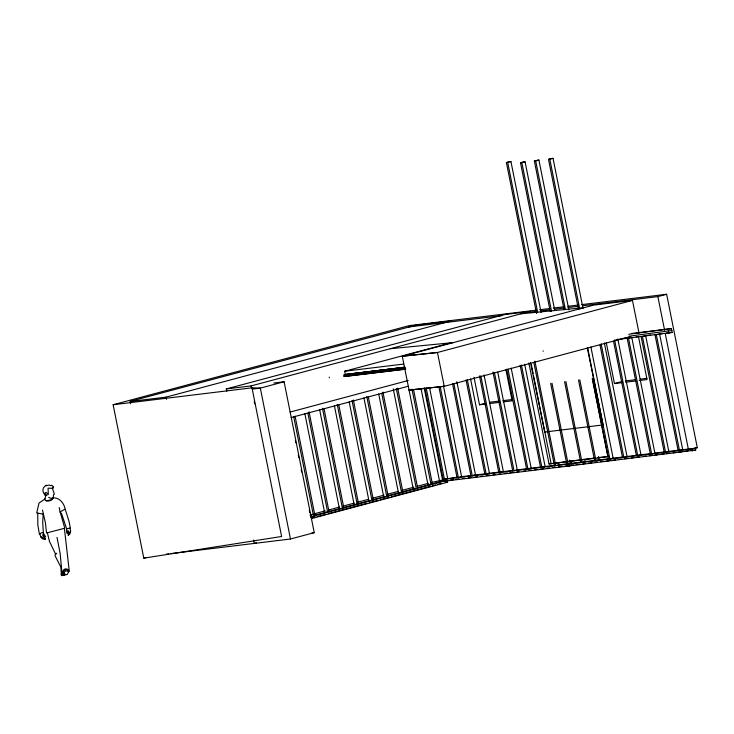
<?xml version="1.0" encoding="UTF-8"?>
<svg xmlns="http://www.w3.org/2000/svg" width="734" height="734" viewBox="0 0 734 734"><rect width="100%" height="100%" fill="white"/><g stroke="black" fill="none" stroke-linecap="round" stroke-linejoin="round"><path stroke-width="1.1" d="M43.214 514.277L42.682 521.911L43.352 532.728L41.526 532.756L39.397 534.178L37.819 524.838L37.755 513.185M68.923 571.281L67.427 569.703L64.867 569.685L63.427 571.226L63.849 574.887L65.06 573.85L63.849 573.116L63.152 571.07C63.629 567.887 68.574 568.29 68.923 571.281L67.262 574.465L61.702 575.649L61.133 573.85L62.684 572.658M69.904 531.7L68.28 535.407L68.647 532.535L67.886 530.599L67.84 533.646C66.335 534.132 66.51 530.003 66.656 528.902L70.317 527.966L68.95 521.131L65.142 509.057C63.904 502.23 57.931 496.037 50.94 498.358L48.673 497.349M63.675 572.768L65.629 570.786L68.812 571.639M53.279 497.836L53.499 494.817L54.389 494.138L52.362 488.294L48.077 488.165L48.316 494.615L46.242 492.431L44.921 492.954L45.783 494.762L46.536 495.386L47.169 494.955M53.417 497.836C51.885 500.872 47.306 502.377 44.71 499.781L45.985 494.936M43.141 532.728L45.691 536.912L44.242 536.655L42.875 534.618C42.379 537.453 48.939 540.114 42.893 538.866L40.627 536.774L39.893 533.6M52.362 488.294L53.527 487.926L52.94 487.33L53.509 486.899L51.719 485.247L50.738 485.706L49.196 485.009L46.187 485.78L46.251 485.091L44.664 486.468L43.37 487.936L42.93 489.936L43.15 492.055L45.361 495.936M64.262 573.346L63.243 574.025L61.748 570.401L60.115 553.271L56.995 537.371M56.656 553.28L55.16 554.794L55.078 555.803L60.876 567.088L61.252 573.263L61.895 572.915M53.224 498.193L50.774 499.964L46.104 500.79M64.821 509.258L60.115 511.956L64.803 528.214L46.536 532.976L45.389 522.544L42.48 510.075M61.041 574.896L63.583 574.3M45.049 498.9L39.012 503.074L36.7 512.919L43.489 514.222M66.656 528.902L61.84 514.387L60.28 511.901M350.724 374.101L344.099 375.881L344.228 376.514L347.521 375.542M528.856 362.954L549.041 463.952L580.502 459.778M536.554 313.473L506.405 162.581L509.635 161.719L510.937 161.563L541.096 312.455M506.405 162.581L510.937 161.563M550.225 311.445L520.516 162.783L523.755 161.92L525.058 161.764L554.757 310.427M520.516 162.783L525.058 161.764M564.079 309.757L534.37 161.095L537.6 160.232L538.912 160.076L568.841 309.858M534.37 161.095L538.912 160.076M578.429 309.152L548.5 159.379L551.729 158.516L553.041 158.351L582.97 308.133M548.5 159.379L553.041 158.351M113.137 404.737L252.001 387.818L281.617 536.49L143.791 558.143L113.137 404.737L409.242 325.63L536.242 310.161M130.202 401.489L166.095 397.122L451.355 320.914L415.462 325.281L130.166 401.388L130.652 403.718M226.76 391.158L226.311 388.928L504.653 314.574L529.443 311.555M226.311 388.928L251.111 385.91L530.489 311.271M170.949 553.564L290.481 539.004L314.244 532.645L284.104 381.772L260.331 388.121L252.395 389.084M404.663 367.33L345.319 374.404L344.686 371.239L452.061 342.558M404.737 368.147L344.264 375.349L344.136 374.725L404.241 367.229M346.476 374.762L344.264 375.349L404.324 368.037M639.02 333.144L632.469 300.389L437.473 352.485L402.287 356.229L428.023 484.99L431.069 484.624L411.976 389.084M582.787 305.757L657.875 296.609L666.646 294.27L697.3 447.676L692.098 449.043L443.134 479.394L457.649 477.155M290.077 412.068L408.26 380.496M291.169 417.527L408.242 386.249M630.368 336.603L444.235 386.332L409.049 390.075L411.26 389.479M628.708 334.291L671.445 328.612L672.197 332.41L615.927 339.732M644.59 335.933L642.433 336.502L665.573 452.272L668.802 451.41L645.663 335.64M671.821 330.511L629.093 336.19M658.508 334.236L656.352 334.805L679.491 450.575L682.721 449.713L659.582 333.942M474.008 377.193L479.513 404.783L485 403.315M606.284 342.723L614.45 383.552L622.12 381.506M143.791 558.143L146.002 557.556M311.565 514.351L310.179 514.717L313.225 514.351L293.692 416.563M314.216 513.818L325.29 510.855M328.621 509.974L339.695 507.011M343.017 506.121L354.091 503.166M357.421 502.276L368.496 499.322M372.927 498.129L384.001 495.175M387.323 494.285L398.406 491.33M401.727 490.44L413.912 487.183M417.233 486.293L428.307 483.339M431.629 482.449L442.804 479.963M310.179 515.158L314.611 513.974M314.565 515.305L326.749 512.048M328.97 511.451L340.044 508.497M343.374 507.607L370.331 500.404M373.285 499.615L384.359 496.661M387.68 495.771L399.865 492.514M402.085 491.927L414.637 488.569M417.591 487.78L444.18 480.678M310.565 517.057L314.996 515.874L295.077 416.187M311.244 516.195L311.62 518.085L314.95 517.204M317.161 516.608L326.024 514.24M328.245 513.653L367.009 503.295M369.23 502.698L378.093 500.331M380.304 499.735L389.167 497.368M391.387 496.78L430.161 486.422M432.372 485.825L435.693 484.945M437.914 484.348L441.235 483.458M314.666 517.718L447.602 482.201L447.226 480.302L314.29 515.819L314.666 517.718L311.62 518.085M502.038 471.751L498.808 472.613L479.495 375.946M256.395 542.839L254.23 543.417L253.56 540.059M541.646 467.237L543.793 466.659M571.63 463.264L568.4 464.136L568.777 466.026L572.015 465.163M550.665 383.377L567.217 466.2L569.364 465.622M567.217 466.2L695.713 450.08L695.327 448.18L667.114 451.612M68.372 535.26L69.95 533.801L70.684 531.132L69.858 528.067M405.819 369.174L344.228 376.514L348.687 375.496M539.646 309.748L549.849 308.5M553.252 308.087L564.593 306.702M567.988 306.289L578.199 305.05M581.603 304.628L666.646 294.27M408.728 326.969L502.019 315.602M529.324 312.28L536.15 311.445M540.701 310.886L549.803 309.785M554.354 309.225L564.593 307.977M568.006 307.564L578.245 306.317M632.469 300.389L593.549 305.133L402.287 356.229L437.473 352.485L444.235 386.332L409.049 390.075M631.946 333.429L671.445 328.612M344.686 371.239L403.608 364.064M623.671 338.319L625.928 338.044M636.084 336.805L638.341 336.53M647.37 335.438L650.755 335.025M659.783 333.924L662.04 333.649M666.555 333.098L672.197 332.41M273.901 383.01L284.104 381.772M344.136 374.725L405.333 367.266M542.94 351.1L543.444 351.036M344.099 375.881L405.296 368.431M344.228 376.514L405.416 369.064M625.469 380.937L635.589 379.698M640.094 379.157L646.837 378.331M614.45 383.552L622.322 382.588M625.698 382.185L635.818 380.946M639.195 380.533L647.067 379.579L638.47 336.548M489.413 402.296L499.533 401.067M502.909 400.654L511.91 399.562M479.513 404.783L485.146 404.095M489.642 403.544L499.762 402.315M503.139 401.902L512.139 400.81L505.965 369.908M582.768 459.502L595.21 457.97M597.476 457.695L608.789 456.3M549.041 463.952L607.871 456.713L592.246 378.542M695.034 447.96L697.3 447.676M461.035 476.742L471.191 475.504M473.448 475.228L484.734 473.852M486.991 473.577L512.947 470.421M516.332 470.008L526.489 468.769M528.746 468.494L540.031 467.118M542.288 466.842L554.702 465.328M558.088 464.916L567.116 463.815M581.356 462.062L570.07 463.438L569.391 460.071M583.613 461.787L608.431 458.768M611.817 458.355L623.102 456.979M625.359 456.704L650.186 453.676M654.7 453.126L664.857 451.887M570.446 465.338L573.832 464.925M576.089 464.65L579.475 464.237M582.86 463.824L585.117 463.549M588.503 463.136L591.888 462.723M595.274 462.31L597.531 462.035M600.917 461.622L603.174 461.347M606.559 460.934L609.945 460.53M613.33 460.117L615.587 459.842M618.973 459.429L621.23 459.154M624.616 458.741L628.001 458.328M631.387 457.915L633.644 457.64M637.029 457.227L639.286 456.952M643.801 456.401L646.058 456.126M649.443 455.713L651.7 455.438M655.086 455.025L657.343 454.75M660.728 454.337L664.114 453.924M666.371 453.649L669.757 453.236M673.142 452.823L675.399 452.548M678.785 452.135L682.17 451.722M685.556 451.309L687.813 451.034M691.199 450.63L695.713 450.08M450.135 480.018L453.52 479.605M455.777 479.33L459.163 478.917M462.548 478.504L464.805 478.229M468.191 477.816L471.577 477.403M474.962 476.99L477.219 476.715M480.605 476.302L482.862 476.027M486.247 475.614L489.633 475.201M493.019 474.788L495.276 474.513M498.661 474.1L500.918 473.825M504.304 473.421L507.689 473.008M509.946 472.733L513.332 472.32M516.718 471.907L518.975 471.632M523.489 471.081L525.746 470.806M529.131 470.393L531.388 470.118M534.774 469.705L537.031 469.43M540.417 469.017L543.802 468.604M547.188 468.191L549.445 467.916M552.83 467.503L555.087 467.228M558.473 466.815L561.859 466.402M565.244 465.989L567.501 465.714M568.777 466.026L443.519 481.293L424.94 388.35M445.575 482.449L447.602 482.201M312.959 516.121L314.996 515.874M311.987 532.93L314.244 532.645M166.453 554.115L168.701 553.84M520.975 313.813L584.025 307.674M390.277 348.733L453.328 342.594M252.001 387.818L260.331 388.121L290.481 539.004M68.675 570.428L69.17 570.456C67.611 556.528 66.032 542.353 64.353 528.26M63.849 574.887L64.491 574.997M42.755 538.738L41.003 537.123M45.315 539.013L43.71 538.6L41.645 536.756M55.646 554.298L49.462 541.417L47.325 532.563M587.264 347.723L603.073 424.931L544.738 432.042L530.526 362.66M59.225 507.607L60.115 511.956M668.206 329.474L668.968 333.273M692.098 449.043L692.483 450.942M657.875 296.609L664.6 330.282M665.279 333.649L688.529 450.025M655.049 334.97L678.179 450.74M641.131 336.667L664.261 452.428M627.212 338.356L650.342 454.126M617.826 339.035L640.966 454.805L637.736 455.667L614.597 339.897M613.523 341.182L636.424 455.823M604.357 342.98L627.047 456.502L623.817 457.365L601.128 343.842M600.045 345.127L622.505 457.521M590.888 346.925L613.129 458.19L609.899 459.053L587.659 347.788M549.812 159.214L579.741 308.996M592.421 378.294L608.587 459.218M598.531 456.52L599.21 459.888L595.98 460.75L579.805 379.827M535.682 160.939L565.382 309.601M578.502 379.983L594.668 460.915M584.842 459.337L585.292 461.585L582.062 462.448L565.886 381.524M521.828 162.627L551.528 311.289M564.584 381.68L580.75 462.603M570.924 461.035L571.373 463.282L568.144 464.145L551.968 383.221M507.708 162.425L537.637 312.198M558.574 462.558L559.024 464.805L555.785 465.668L534.903 361.137M533.82 362.422L554.482 465.824M531.352 364.642L533.15 373.624M533.6 375.863L551.087 463.402M524.663 364.22L545.105 466.503L541.866 467.365L521.434 365.082M520.131 365.238L540.563 467.521M511.194 368.165L531.187 468.2L527.948 469.063L507.965 369.028M506.662 369.184L526.645 469.219M497.725 372.11L517.268 469.888L514.029 470.76L494.496 372.973M492.964 372.01L512.727 470.916M484.027 374.927L503.35 471.586L500.111 472.448L480.798 375.79M470.558 378.872L489.431 473.283L486.192 474.146L467.329 379.735M466.026 379.891L484.89 474.311M456.869 381.689L475.513 474.981L472.274 475.843L453.86 383.68M452.557 383.836L470.971 475.999M443.4 385.634L461.594 476.678L458.355 477.54L440.171 386.497M438.859 386.653L457.053 477.696M429.482 387.332L447.676 478.375L444.437 479.238L426.252 388.194M424.151 387.754L442.795 481.045M421.041 388.552L439.391 480.375M413.591 389.837L432.454 484.247M397.69 388.167L417.683 488.202M396.314 388.534L416.297 488.569L413.251 488.936L393.268 388.901M382.928 392.112L402.911 492.147M381.763 393.608L401.526 492.514L398.479 492.881L378.716 393.974M368.376 397.177L388.139 496.092M366.771 396.424L386.754 496.459L383.717 496.826L363.945 397.92M353.384 400.002L373.367 500.037M351.999 400.369L371.982 500.404L368.945 500.781L349.182 401.865M338.833 405.076L358.605 503.983M337.227 404.315L357.219 504.35L354.173 504.726L334.41 405.81M329.217 377.138L329.346 377.771M324.07 409.022L343.833 507.928M322.455 408.26L342.448 508.295L339.402 508.671L319.639 409.756M309.069 411.838L329.061 511.873M307.913 413.334L327.676 512.24L324.63 512.616L304.867 413.701M295.362 440.538L295.811 442.786M298.279 455.144L298.729 457.392M301.197 469.76L301.646 472.008M309.289 510.222L309.73 512.47M251.111 385.91L251.551 388.148M254.239 401.59L254.689 403.828M166.095 397.122L166.545 399.342M631.745 337.337L628.515 338.2L651.654 453.97L654.884 453.107L631.745 337.337"/></g></svg>
